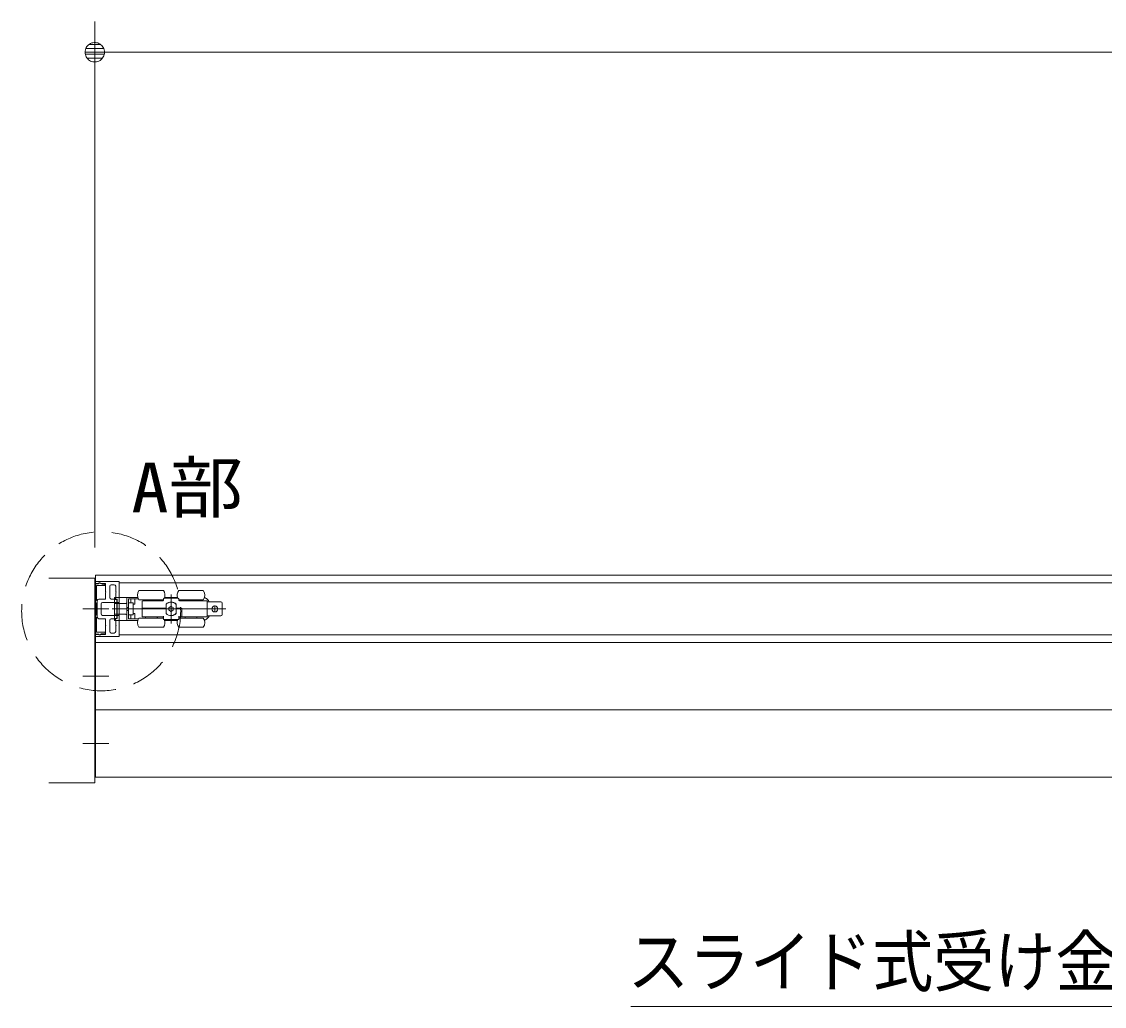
# Model space of a CAD drawing. Units: millimetres, scale not verified. Extents: x -6062 to 6062, y -3045 to 3045.
# Drawn here: x -4835 to -4127, y 1056 to 1700 of the extents above; entities that cross this region are included whole.
import ezdxf
from ezdxf.enums import TextEntityAlignment as Align

# ---------------------------------------------------------------- set-up
doc = ezdxf.new("R2010")
doc.units = ezdxf.units.MM
doc.header["$LTSCALE"] = 20
doc.linetypes.add('DASHED1', pattern=[1.8, 1.2, -0.6])
for name, color, linetype, lineweight in [('0-0_2寸法-3', 7, 'Continuous', 9), ('0-1_3一般', 7, 'Continuous', 9), ('0-2_2寸法-1', 7, 'Continuous', 9), ('0-3_0', 7, 'Continuous', 9)]:
    doc.layers.add(name, color=color, linetype=linetype, lineweight=lineweight)
doc.styles.add('ＭＳ ゴシック', font='')
doc.styles.get('ＭＳ ゴシック').set_extended_font_data('MS Gothic')

# ---------------------------------------------------------------- blocks, each defined once
blk = doc.blocks.new('_Dot')
at = {"layer": '0-3_0'}
for p, q in [((-10, 0), (-20, 0)), ((9.78, 2), (-9.78, 2)), ((7.99, 6), (-7.99, 6)), ((9.16, -3.98), (-9.16, -3.98)), ((6, -7.98), (-6, -7.98))]:
    blk.add_line(p, q, dxfattribs=at)
for points in [[(10, 0), (9.92, 1.25), (9.69, 2.49), (9.3, 3.68), (8.76, 4.82), (8.09, 5.88), (7.29, 6.85), (6.37, 7.71), (5.36, 8.44), (4.26, 9.05), (3.09, 9.51), (1.87, 9.82), (0.63, 9.98), (-0.63, 9.98), (-1.87, 9.82), (-3.09, 9.51), (-4.26, 9.05), (-5.36, 8.44), (-6.37, 7.71), (-7.29, 6.85), (-8.09, 5.88), (-8.76, 4.82), (-9.3, 3.68), (-9.69, 2.49), (-9.92, 1.25), (-10, 0), (0, 0)], [(-10, 0), (-9.92, -1.25), (-9.69, -2.49), (-9.3, -3.68), (-8.76, -4.82), (-8.09, -5.88), (-7.29, -6.85), (-6.37, -7.71), (-5.36, -8.44), (-4.26, -9.05), (-3.09, -9.51), (-1.87, -9.82), (-0.63, -9.98), (0.63, -9.98), (1.87, -9.82), (3.09, -9.51), (4.26, -9.05), (5.36, -8.44), (6.37, -7.71), (7.29, -6.85), (8.09, -5.88), (8.76, -4.82), (9.3, -3.68), (9.69, -2.49), (9.92, -1.25), (10, 0), (0, 0)]]:
    blk.add_lwpolyline(points, close=True, dxfattribs=at)
blk = doc.blocks.new('グループ-107')
at = {"layer": '0-1_3一般'}
blk.add_lwpolyline([(-60600, 26720), (-60000, 26720), (-60000, 24040), (-60600, 24040)], dxfattribs=at)
blk = doc.blocks.new('グループ-108')
at = {"layer": '0-1_3一般'}
for p, q in [((-60000, 26646.9), (-60000, 25986.9)), ((-59950, 26646.9), (-60000, 26646.9)), ((-59684, 26676.9), (-59994, 26676.9)), ((-59913.1, 26642.9), (-59935, 26655.5)), ((-59866, 26650.9), (-59923.4, 26650.9)), ((-59904, 26642.9), (-59913.1, 26642.9)), ((-59866.8, 26635.8), (-59900.1, 26642.5)), ((-59862, 26628.9), (-59862, 26630)), ((-59860, 26644.9), (-59860, 26539.9)), ((-59784, 26632.9), (-59746, 26632.9)), ((-59682, 26400.9), (-59682, 26668.9)), ((-59682, 26656.9), (-36318, 26656.9)), ((-59682, 25976.9), (-59682, 26656.9)), ((-59680, 26672.3), (-59680, 26672.9)), ((-59976, 26426.9), (-59976, 26616.9)), ((-59970, 26622.9), (-59868, 26622.9)), ((-59854, 26533.9), (-59860, 26539.9)), ((-59860, 26527.9), (-59854, 26533.9)), ((-59860, 26527.9), (-59860, 26451.9)), ((-59804, 26612.9), (-59804, 26465.9)), ((-59726, 26612.9), (-59726, 26539.9)), ((-59720, 26533.9), (-59726, 26539.9)), ((-59726, 26527.9), (-59720, 26533.9)), ((-59726, 26527.9), (-59726, 26465.9)), ((-59102, 26556.9), (-59422, 26556.9)), ((-59002, 26505.7), (-59002, 26125.7)), ((-58582, 26556.9), (-58902, 26556.9)), ((-59970, 26426.9), (-59976, 26426.9)), ((-59976, 26236.9), (-59976, 26396.9)), ((-59976, 26396.9), (-59970, 26396.9)), ((-59970, 26396.9), (-59970, 26426.9)), ((-59968, 26425.9), (-59968, 26207.9)), ((-59948, 26445.9), (-59866, 26445.9)), ((-59918, 26381.9), (-59918, 26251.9)), ((-59898, 26401.9), (-59692, 26401.9)), ((-59784, 26445.9), (-59746, 26445.9)), ((-59744, 26431.9), (-59744, 26441.9)), ((-59744, 26441.9), (-59712, 26441.9)), ((-59744, 26396.9), (-59744, 26431.9)), ((-59744, 26386.9), (-59744, 26396.9)), ((-59744, 26386.9), (-59744, 26246.9)), ((-59742, 26466.9), (-59682, 26466.9)), ((-59742, 26442.9), (-59742, 26466.9)), ((-59742, 26442.9), (-59708, 26442.9)), ((-59708, 26441.9), (-59712, 26441.9)), ((-59712, 26441.9), (-59712, 26431.9)), ((-59712, 26396.9), (-59712, 26431.9)), ((-59712, 26386.9), (-59712, 26246.9)), ((-59708, 26442.9), (-59708, 26386.9)), ((-59708, 26386.9), (-59708, 26246.9)), ((-59682, 26386.9), (-59708, 26386.9)), ((-59692, 26401.9), (-59692, 26400.9)), ((-59688, 26396.9), (-59686, 26396.9)), ((-59602, 26466.9), (-59682, 26466.9)), ((-59682, 26386.9), (-59682, 26466.9)), ((-59682, 26386.2), (-59682, 26386.9)), ((-59602, 26386.2), (-59682, 26386.2)), ((-59437.4, 26466.9), (-59582, 26466.9)), ((-59582, 26401), (-59582, 26401.7)), ((-59558, 26446.9), (-59558, 26394.9)), ((-59558, 26446.9), (-59528, 26446.9)), ((-59558, 26389.7), (-59558, 26392.2)), ((-59528, 26446.9), (-59478, 26446.9)), ((-59528, 26446.9), (-59528, 26394.9)), ((-59510.8, 26394.9), (-59504, 26394.9)), ((-59498, 26388.9), (-59498, 26244.9)), ((-59498, 26376.9), (-59478, 26376.9)), ((-59478, 26446.9), (-59428.6, 26446.9)), ((-59478, 26446.9), (-59478, 26376.9)), ((-59102, 26436.9), (-59422, 26436.9)), ((-59372, 26422.9), (-59112, 26422.9)), ((-59338, 26436.9), (-59338, 26422.9)), ((-59186, 26422.9), (-59186, 26436.9)), ((-59182, 26422.9), (-59182, 26436.9)), ((-59102, 26432.9), (-59102, 26446.9)), ((-59092, 26456.9), (-58912, 26456.9)), ((-59086.6, 26466.9), (-58917.4, 26466.9)), ((-59068, 26378.1), (-59068, 26326.9)), ((-59065.5, 26255.9), (-59065.5, 26377.9)), ((-59037, 26457.1), (-59037, 26456.9)), ((-59031.5, 26457.1), (-59031.5, 26456.9)), ((-59029.8, 26456.9), (-59029.8, 26457.1)), ((-59004, 26349.2), (-59029, 26334.8)), ((-59016.7, 26457.1), (-59016.7, 26456.9)), ((-59008.3, 26456.9), (-59008.3, 26457.1)), ((-59004, 26349.2), (-59002, 26350.4)), ((-59002, 26350.4), (-59000, 26349.2)), ((-58975, 26334.8), (-59000, 26349.2)), ((-58992.4, 26457.1), (-58992.4, 26456.9)), ((-58985.8, 26457.1), (-58985.8, 26456.9)), ((-58984, 26456.9), (-58984, 26457.1)), ((-58976.7, 26456.9), (-58976.7, 26457.1)), ((-58936, 26326.9), (-58936, 26378.1)), ((-58902, 26446.9), (-58902, 26432.9)), ((-58582, 26436.9), (-58902, 26436.9)), ((-58892, 26422.9), (-58532, 26422.9)), ((-58818, 26436.9), (-58818, 26422.9)), ((-58666, 26422.9), (-58666, 26436.9)), ((-58567.8, 26463.3), (-58562.6, 26462)), ((-58532, 26422.9), (-58532, 26210.9)), ((-58512, 26409.9), (-58532, 26409.9)), ((-58352, 26409.9), (-58512, 26409.9)), ((-58430, 26360.9), (-58430, 26272.9)), ((-58332, 26389.9), (-58332, 26243.9)), ((-59817.8, 26316.9), (-60157.8, 26316.9)), ((-59920.4, 26316.9), (-60040.4, 26316.9)), ((-59854, 26316.9), (-60009.5, 26316.9)), ((-59970, 26236.9), (-59976, 26236.9)), ((-59976, 26016.9), (-59976, 26206.9)), ((-59976, 26206.9), (-59970, 26206.9)), ((-59970, 26206.9), (-59970, 26236.9)), ((-58474, 26316.9), (-59774, 26316.9)), ((-59744, 26236.9), (-59744, 26246.9)), ((-59744, 26246.9), (-59712, 26246.9)), ((-59744, 26201.9), (-59744, 26236.9)), ((-59744, 26191.9), (-59744, 26201.9)), ((-59712, 26246.9), (-59712, 26236.9)), ((-59712, 26201.9), (-59712, 26236.9)), ((-59712, 26201.9), (-59712, 26191.9)), ((-59688, 26236.9), (-59686, 26236.9)), ((-59682, 26246.9), (-59682, 26247.6)), ((-59682, 26247.6), (-59602, 26247.6)), ((-59682, 26232.9), (-59682, 25964.9)), ((-59558, 26336.9), (-59582, 26336.9)), ((-59558, 26296.9), (-59582, 26296.9)), ((-59582, 26232.7), (-59582, 26232)), ((-59582, 26232), (-59582, 26166.9)), ((-59558, 26238.9), (-59558, 26241.5)), ((-59510.8, 26238.9), (-59558, 26238.9)), ((-59528, 26238.9), (-59528, 26186.9)), ((-59504, 26238.9), (-59510.8, 26238.9)), ((-59478, 26256.9), (-59498, 26256.9)), ((-59478, 26256.9), (-59478, 26186.9)), ((-59382, 26316.9), (-59382, 26326.9)), ((-59382, 26316.9), (-59372, 26316.9)), ((-59382, 26220.9), (-59382, 26316.9)), ((-59068, 26326.9), (-59372, 26326.9)), ((-59068, 26316.9), (-59372, 26316.9)), ((-59102, 26210.9), (-59372, 26210.9)), ((-59338, 26210.9), (-59338, 26196.9)), ((-59186, 26196.9), (-59186, 26210.9)), ((-59182, 26196.9), (-59182, 26210.9)), ((-59111.6, 26210.8), (-59112, 26210.9)), ((-59102, 26186.9), (-59102, 26220.9)), ((-59078, 26326.9), (-59078, 26316.9)), ((-59065.5, 26316.9), (-59068, 26316.9)), ((-59068, 26316.9), (-59068, 26255.7)), ((-59031, 26333.6), (-59029, 26334.8)), ((-59031, 26331.3), (-59031, 26333.6)), ((-59031, 26331.3), (-59031, 26302.4)), ((-59031, 26300.1), (-59031, 26302.4)), ((-59029, 26299), (-59031, 26300.1)), ((-59029, 26299), (-59004, 26284.6)), ((-59002, 26283.4), (-59004, 26284.6)), ((-59000, 26284.6), (-59002, 26283.4)), ((-59000, 26284.6), (-58975, 26299)), ((-58975, 26334.8), (-58973, 26333.6)), ((-58973, 26300.1), (-58975, 26299)), ((-58973, 26333.6), (-58973, 26331.3)), ((-58973, 26302.4), (-58973, 26331.3)), ((-58973, 26302.4), (-58973, 26300.1)), ((-58862, 26326.9), (-58936, 26326.9)), ((-58872, 26316.9), (-58936, 26316.9)), ((-58936, 26255.7), (-58936, 26316.9)), ((-58935.5, 26326.9), (-58935.5, 26316.9)), ((-58926, 26326.9), (-58926, 26316.9)), ((-58902, 26186.9), (-58902, 26220.9)), ((-58862, 26210.9), (-58902, 26210.9)), ((-58892.4, 26210.8), (-58892, 26210.9)), ((-58872, 26316.9), (-58862, 26316.9)), ((-58862, 26220.9), (-58862, 26326.9)), ((-58862, 26210.9), (-58862, 26220.9)), ((-58532, 26210.9), (-58862, 26210.9)), ((-58818, 26210.9), (-58818, 26196.9)), ((-58666, 26196.9), (-58666, 26210.9)), ((-58512, 26223.9), (-58532, 26223.9)), ((-58352, 26223.9), (-58512, 26223.9)), ((-58386, 26316.9), (-58474, 26316.9)), ((-58386, 26316.9), (-58286, 26316.9)), ((-59948, 26187.9), (-59866, 26187.9)), ((-59860, 26105.9), (-59860, 26181.9)), ((-59854, 26099.9), (-59860, 26105.9)), ((-59804, 26020.9), (-59804, 26167.9)), ((-59784, 26187.9), (-59746, 26187.9)), ((-59712, 26191.9), (-59744, 26191.9)), ((-59742, 26166.9), (-59742, 26190.9)), ((-59726, 26105.9), (-59726, 26167.9)), ((-59720, 26099.9), (-59726, 26105.9)), ((-59726, 26093.9), (-59720, 26099.9)), ((-59726, 26020.9), (-59726, 26093.9)), ((-59708, 26191.9), (-59712, 26191.9)), ((-59602, 26166.9), (-59682, 26166.9)), ((-59582, 26166.9), (-59602, 26166.9)), ((-59437.4, 26166.9), (-59582, 26166.9)), ((-59528, 26186.9), (-59478, 26186.9)), ((-59478, 26186.9), (-59428.6, 26186.9)), ((-59422, 26196.9), (-59102, 26196.9)), ((-59422, 26076.9), (-59102, 26076.9)), ((-59102, 26180.1), (-59102, 26186.9)), ((-59101.7, 26179.9), (-59102, 26180.1)), ((-59088.8, 26176.9), (-59090.3, 26176.9)), ((-58915.2, 26176.9), (-59088.8, 26176.9)), ((-58917.4, 26166.9), (-59086.6, 26166.9)), ((-58913.7, 26176.9), (-58915.2, 26176.9)), ((-58902.3, 26179.9), (-58902, 26180.1)), ((-58902, 26196.9), (-58582, 26196.9)), ((-58902, 26186.9), (-58902, 26180.1)), ((-58902, 26076.9), (-58582, 26076.9)), ((-58562.6, 26171.7), (-58567.8, 26170.4)), ((-60000, 25986.9), (-59950, 25986.9)), ((-60000, 25982.9), (-60000, 25962.9)), ((-59951, 25982.9), (-60000, 25982.9)), ((-59684, 25956.9), (-59994, 25956.9)), ((-59868, 26010.9), (-59970, 26010.9)), ((-59935, 25978.2), (-59913.1, 25990.9)), ((-59866, 25982.9), (-59923.4, 25982.9)), ((-59913.1, 25990.9), (-59904, 25990.9)), ((-59900.1, 25991.3), (-59866.8, 25997.9)), ((-59862, 26003.8), (-59862, 26004.9)), ((-59784, 26000.9), (-59746, 26000.9)), ((-36318, 25976.9), (-59682, 25976.9)), ((-59680, 25961.4), (-59680, 25960.9)), ((-59990, 25876.9), (11350, 25876.9)), ((-59990, 24996.9), (-59990, 25876.9)), ((-59990, 25876.9), (11350, 25876.9)), ((-59817.8, 25436.9), (-60157.8, 25436.9)), ((-59990, 24996.9), (11350, 24996.9)), ((-59817.8, 24556.9), (-60157.8, 24556.9)), ((-59990, 24116.9), (11350, 24116.9))]:
    blk.add_line(p, q, dxfattribs=at)
for points in [[(-59951, 26650.9), (-60000, 26650.9), (-60000, 26670.9)], [(-59990, 25876.9), (-59990, 26756.9), (11350, 26756.9), (11350, 25876.9)], [(-59712, 26396.9), (-59712, 26386.9), (-59744, 26386.9)], [(-59602, 26466.9), (-59582, 26466.9), (-59582, 26401.7), (-59582, 26232)], [(-59602, 26386.2), (-59601.3, 26386.2), (-59600.6, 26386.3), (-59599.9, 26386.4), (-59599.2, 26386.5), (-59598.6, 26386.6), (-59597.9, 26386.8), (-59597.2, 26387), (-59596.5, 26387.1), (-59595.8, 26387.3), (-59595.2, 26387.6), (-59594.5, 26387.8), (-59593.8, 26388), (-59593.2, 26388.3), (-59592.5, 26388.6), (-59591.8, 26388.9), (-59591.2, 26389.2), (-59590.5, 26389.6), (-59589.8, 26389.9), (-59589.2, 26390.3), (-59588.5, 26390.7), (-59587.9, 26391.1), (-59587.3, 26391.6), (-59586.7, 26392), (-59586.2, 26392.5), (-59585.7, 26392.9), (-59585.2, 26393.4), (-59584.8, 26393.9), (-59584.4, 26394.4), (-59584, 26395), (-59583.6, 26395.5), (-59583.3, 26396.1), (-59583.1, 26396.6), (-59582.8, 26397.2), (-59582.6, 26397.8), (-59582.4, 26398.4), (-59582.3, 26399.1), (-59582.2, 26399.7), (-59582.1, 26400.4), (-59582, 26401)], [(-59558, 26392.2), (-59558, 26394.9), (-59510.8, 26394.9)], [(-59558, 26241.5), (-59558, 26244), (-59558, 26389.7)], [(-59372, 26326.9), (-59382, 26326.9), (-59382, 26412.9)], [(-59898, 26231.9), (-59692, 26231.9), (-59692, 26232.9)], [(-59742, 26166.9), (-59682, 26166.9), (-59682, 26246.9), (-59708, 26246.9), (-59708, 26190.9), (-59742, 26190.9)], [(-59602, 26247.6), (-59601.3, 26247.5), (-59600.6, 26247.5), (-59599.9, 26247.4), (-59599.2, 26247.3), (-59598.6, 26247.1), (-59597.9, 26247), (-59597.2, 26246.8), (-59596.5, 26246.6), (-59595.8, 26246.4), (-59595.2, 26246.2), (-59594.5, 26246), (-59593.8, 26245.7), (-59593.2, 26245.4), (-59592.5, 26245.2), (-59591.8, 26244.8), (-59591.2, 26244.5), (-59590.5, 26244.2), (-59589.8, 26243.8), (-59589.2, 26243.4), (-59588.5, 26243), (-59587.9, 26242.6), (-59587.3, 26242.2), (-59586.7, 26241.8), (-59586.2, 26241.3), (-59585.7, 26240.8), (-59585.2, 26240.3), (-59584.8, 26239.8), (-59584.4, 26239.3), (-59584, 26238.8), (-59583.6, 26238.3), (-59583.3, 26237.7), (-59583.1, 26237.1), (-59582.8, 26236.5), (-59582.6, 26235.9), (-59582.4, 26235.3), (-59582.3, 26234.7), (-59582.2, 26234.1), (-59582.1, 26233.4), (-59582, 26232.7)], [(-59558, 26238.9), (-59558, 26186.9), (-59528, 26186.9)], [(-59102, 26200.9), (-59102.1, 26201.3), (-59102.1, 26201.7), (-59102.2, 26202), (-59102.3, 26202.4), (-59102.4, 26202.8), (-59102.5, 26203.1), (-59102.6, 26203.5), (-59102.8, 26203.8), (-59102.9, 26204.2), (-59103.1, 26204.5), (-59103.2, 26204.9), (-59103.4, 26205.2), (-59103.6, 26205.5), (-59103.8, 26205.8), (-59104, 26206.1), (-59104.2, 26206.4), (-59104.5, 26206.7), (-59104.7, 26207), (-59105, 26207.3), (-59105.3, 26207.6), (-59105.6, 26207.9), (-59105.8, 26208.2), (-59106.1, 26208.4), (-59106.4, 26208.6), (-59106.7, 26208.9), (-59107.1, 26209.1), (-59107.4, 26209.3), (-59107.7, 26209.5), (-59108, 26209.7), (-59108.4, 26209.8), (-59108.7, 26210), (-59109, 26210.1), (-59109.4, 26210.3), (-59109.7, 26210.4), (-59110.1, 26210.5), (-59110.5, 26210.6), (-59110.8, 26210.7), (-59111.2, 26210.8), (-59111.6, 26210.8)], [(-58902, 26200.9), (-58901.9, 26201.3), (-58901.9, 26201.7), (-58901.8, 26202), (-58901.7, 26202.4), (-58901.6, 26202.8), (-58901.5, 26203.1), (-58901.4, 26203.5), (-58901.2, 26203.8), (-58901.1, 26204.2), (-58900.9, 26204.5), (-58900.8, 26204.9), (-58900.6, 26205.2), (-58900.4, 26205.5), (-58900.2, 26205.8), (-58900, 26206.1), (-58899.8, 26206.4), (-58899.5, 26206.7), (-58899.3, 26207), (-58899, 26207.3), (-58898.7, 26207.6), (-58898.4, 26207.9), (-58898.2, 26208.2), (-58897.9, 26208.4), (-58897.6, 26208.6), (-58897.3, 26208.9), (-58896.9, 26209.1), (-58896.6, 26209.3), (-58896.3, 26209.5), (-58896, 26209.7), (-58895.6, 26209.8), (-58895.3, 26210), (-58895, 26210.1), (-58894.6, 26210.3), (-58894.3, 26210.4), (-58893.9, 26210.5), (-58893.5, 26210.6), (-58893.2, 26210.7), (-58892.8, 26210.8), (-58892.4, 26210.8)], [(-59860, 25988.9), (-59860, 26093.9), (-59854, 26099.9)], [(-59088.8, 26176.9), (-59089.1, 26176.9), (-59089.5, 26176.9), (-59089.8, 26176.9), (-59090.2, 26177), (-59090.5, 26177), (-59090.8, 26177), (-59091.2, 26177), (-59091.5, 26177.1), (-59091.9, 26177.1), (-59092.2, 26177.2), (-59092.5, 26177.2), (-59092.9, 26177.3), (-59093.2, 26177.3), (-59093.6, 26177.4), (-59093.9, 26177.4), (-59094.2, 26177.5), (-59094.6, 26177.5), (-59094.9, 26177.6), (-59095.2, 26177.7), (-59095.6, 26177.8), (-59095.9, 26177.8), (-59096.2, 26177.9), (-59096.6, 26178), (-59096.9, 26178.1), (-59097.2, 26178.2), (-59097.6, 26178.3), (-59097.9, 26178.4), (-59098.2, 26178.5), (-59098.5, 26178.6), (-59098.9, 26178.7), (-59099.2, 26178.8), (-59099.5, 26179), (-59099.8, 26179.1), (-59100.1, 26179.2), (-59100.4, 26179.4), (-59100.8, 26179.5), (-59101.1, 26179.6), (-59101.4, 26179.8), (-59101.7, 26179.9)], [(-58915.2, 26176.9), (-58914.9, 26176.9), (-58914.5, 26176.9), (-58914.2, 26176.9), (-58913.8, 26177), (-58913.5, 26177), (-58913.2, 26177), (-58912.8, 26177), (-58912.5, 26177.1), (-58912.1, 26177.1), (-58911.8, 26177.2), (-58911.5, 26177.2), (-58911.1, 26177.3), (-58910.8, 26177.3), (-58910.4, 26177.4), (-58910.1, 26177.4), (-58909.8, 26177.5), (-58909.4, 26177.5), (-58909.1, 26177.6), (-58908.8, 26177.7), (-58908.4, 26177.8), (-58908.1, 26177.8), (-58907.8, 26177.9), (-58907.4, 26178), (-58907.1, 26178.1), (-58906.8, 26178.2), (-58906.4, 26178.3), (-58906.1, 26178.4), (-58905.8, 26178.5), (-58905.5, 26178.6), (-58905.1, 26178.7), (-58904.8, 26178.8), (-58904.5, 26179), (-58904.2, 26179.1), (-58903.9, 26179.2), (-58903.6, 26179.4), (-58903.2, 26179.5), (-58902.9, 26179.6), (-58902.6, 26179.8), (-58902.3, 26179.9)], [(-59990, 24116.9), (-59990, 24996.9), (11350, 24996.9), (11350, 24116.9)]]:
    blk.add_lwpolyline(points, dxfattribs=at)
blk.add_circle((-58430, 26316.9), 40, dxfattribs=at)
for centre, radius, start, end in [((-59994, 26670.9), 6, 90, 180), ((-59951, 26654.9), 4, 270, 326.25101), ((-59940, 26646.9), 10, 60, 180), ((-59936, 26644.9), 14, 25.37693, 146.25101), ((-59904, 26622.9), 20, 78.69007, 90), ((-59868, 26628.9), 6, 270, 0), ((-59868, 26630), 6, 0, 78.69007), ((-59866, 26644.9), 6, 0, 90), ((-59784, 26612.9), 20, 90, 180), ((-59746, 26612.9), 20, 0, 90), ((-59684, 26672.9), 4, 0, 90), ((-59684, 26672.3), 4, 300, 0), ((-59970, 26616.9), 6, 90, 180), ((-59342, 26496.9), 100, 143.1301, 216.8699), ((-59182, 26496.9), 100, 336.42182, 36.8699), ((-58822, 26496.9), 100, 143.1301, 203.57818), ((-58662, 26496.9), 100, 323.1301, 36.8699), ((-59948, 26425.9), 20, 90, 180), ((-59898, 26381.9), 20, 90, 180), ((-59866, 26451.9), 6, 270, 0), ((-59784, 26465.9), 20, 180, 270), ((-59746, 26465.9), 20, 270, 0), ((-59688, 26400.9), 4, 180, 270), ((-59686, 26400.9), 4, 270, 0), ((-59504, 26388.9), 6, 0, 90), ((-59372, 26412.9), 10, 90, 180), ((-59112, 26432.9), 10, 270, 0), ((-59092, 26446.9), 10, 90, 180), ((-59002, 26316.9), 90, 42.83343, 137.16657), ((-59002, 26316.9), 88, 40.86657, 136.1402), ((-59002, 26345.8), 4, 60, 120), ((-58912, 26446.9), 10, 0, 90), ((-58892, 26432.9), 10, 180, 270), ((-58582, 26384.4), 80, 69.44395, 75.96376), ((-58582, 26384.4), 80, 18.55872, 69.44395), ((-58352, 26389.9), 20, 0, 90), ((-59948, 26207.9), 20, 180, 270), ((-59898, 26251.9), 20, 180, 270), ((-59688, 26232.9), 4, 90, 180), ((-59686, 26232.9), 4, 0, 90), ((-59504, 26244.9), 6, 270, 0), ((-59372, 26220.9), 10, 180, 270), ((-59002, 26316.9), 90, 222.83343, 317.16657), ((-59002, 26316.9), 88, 223.8598, 319.13343), ((-59027, 26331.3), 4, 120, 180), ((-59027, 26302.4), 4, 180, 240), ((-59002, 26288), 4, 240, 300), ((-58977, 26331.3), 4, 0, 60), ((-58977, 26302.4), 4, 300, 0), ((-58582, 26249.3), 80, 290.55605, 341.44128), ((-58352, 26243.9), 20, 270, 0), ((-59866, 26181.9), 6, 0, 90), ((-59784, 26167.9), 20, 90, 180), ((-59746, 26167.9), 20, 0, 90), ((-59342, 26136.9), 100, 143.1301, 216.8699), ((-59182, 26136.9), 100, 323.1301, 24.27374), ((-58822, 26136.9), 100, 155.72568, 216.8699), ((-58662, 26136.9), 100, 323.1301, 36.8699), ((-58582, 26249.3), 80, 284.03624, 290.55605), ((-59994, 25962.9), 6, 180, 270), ((-59970, 26016.9), 6, 180, 270), ((-59951, 25978.9), 4, 33.74899, 90), ((-59940, 25986.9), 10, 180, 300), ((-59936, 25988.9), 14, 213.74899, 334.62307), ((-59904, 26010.9), 20, 270, 281.30993), ((-59868, 26004.9), 6, 0, 90), ((-59868, 26003.8), 6, 281.30993, 0), ((-59866, 25988.9), 6, 270, 0), ((-59784, 26020.9), 20, 180, 270), ((-59746, 26020.9), 20, 270, 0), ((-59684, 25960.9), 4, 270, 0), ((-59684, 25961.4), 4, 0, 60)]:
    blk.add_arc(centre, radius, start, end, dxfattribs=at)
blk = doc.blocks.new('グループ-109')
at = {"layer": '0-1_3一般'}
for name in ['グループ-107', 'グループ-108']:
    blk.add_blockref(name, (0, 0), dxfattribs=at)

msp = doc.modelspace()

# ---------------------------------------------------------------- linework, layer by layer
at = {"layer": '0-0_2寸法-3'}
msp.add_lwpolyline([(-3882.51, 1315.84), (-4032.62, 1055.84), (-4436.99, 1055.84)], dxfattribs=at)
at = {"layer": '0-1_3一般', "linetype": 'DASHED1'}
msp.add_circle((-4783.34, 1314.28), 52, dxfattribs=at)
at = {"layer": '0-2_2寸法-1'}
for p, q in [((-4787.5, 1356), (-4787.5, 1700)), ((-4774.79, 1680), (-1232.21, 1680))]:
    msp.add_line(p, q, dxfattribs=at)

# ---------------------------------------------------------------- block references
at = {"layer": '0-1_3一般', "xscale": 0.05, "yscale": 0.05}
msp.add_blockref('グループ-109', (-1787.5, 0), dxfattribs=at)
at = {"layer": '0-2_2寸法-1', "xscale": 0.6356201, "yscale": 0.6356201, "rotation": 180}
msp.add_blockref('_Dot', (-4787.5, 1680), dxfattribs=at)

# ---------------------------------------------------------------- texts
at = {"layer": '0-0_2寸法-3', "style": 'ＭＳ ゴシック'}
for s, width, p in [('A部', 1.1, (-4763.61, 1369.27)), ('スライド式受け金具', 0.9, (-4438.92, 1059.19))]:
    msp.add_text(s, height=32.55, dxfattribs=dict(at, width=width)).set_placement(p, align=Align.BOTTOM_LEFT)

doc.saveas('drawing.dxf')
